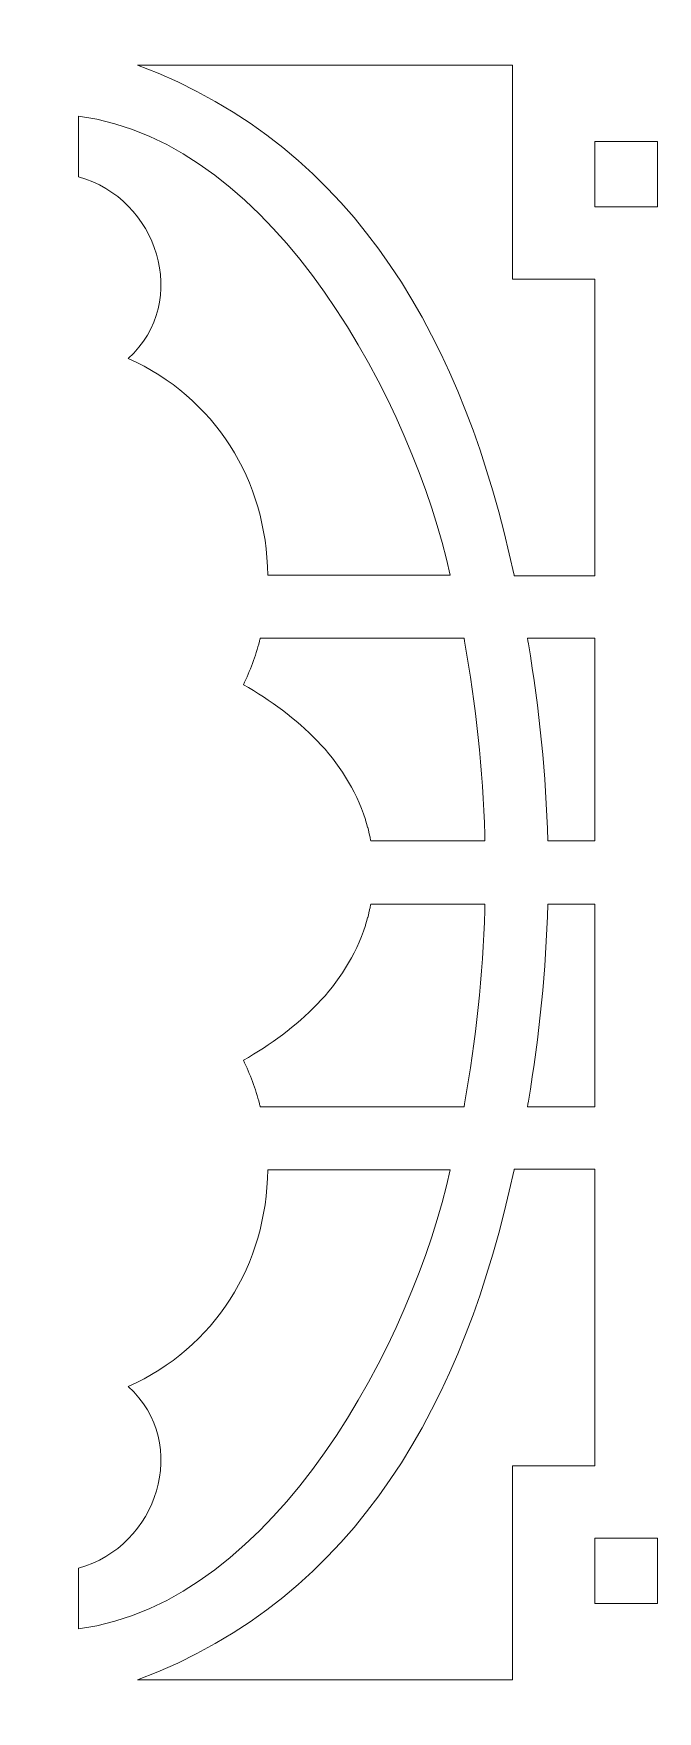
# Model space of a CAD drawing. Header units: centimetres. Extents: x -10 to 9.9, y -5 to 13.4.
# Drawn here: x 3.399 to 5.137, y -0.461 to 4.221 of the extents above; entities that cross this region are included whole.
import ezdxf

# ---------------------------------------------------------------- set-up
doc = ezdxf.new("R2010")
doc.units = ezdxf.units.CM
doc.header["$MEASUREMENT"] = 0
doc.layers.add('layer 1', color=7, linetype='Continuous')

msp = doc.modelspace()

# ---------------------------------------------------------------- linework, layer by layer
at = {"layer": 'layer 1', "color": 242, "lineweight": 9}
for points, knots in [([(0.17453, 13.44236), (0.17453, 13.44236), (0.34885, 13.44236), (0.34885, 13.44236), (0.34885, 13.44236), (0.34885, 13.44236), (9.75098, 13.44236), (9.75098, 13.44236), (9.75098, 13.44236), (9.75098, 13.44236), (9.9253, 13.44236), (9.9253, 13.44236), (9.9253, 13.44236), (9.9253, 13.44236), (9.9253, 13.26803), (9.9253, 13.26803), (9.9253, 13.26803), (9.9253, 13.26803), (9.9253, -4.82596), (9.9253, -4.82596), (9.9253, -4.82596), (9.9253, -4.82596), (9.9253, -5.00029), (9.9253, -5.00029), (9.9253, -5.00029), (9.9253, -5.00029), (9.75098, -5.00029), (9.75098, -5.00029), (9.75098, -5.00029), (9.75098, -5.00029), (0.34885, -5.00029), (0.34885, -5.00029), (0.34885, -5.00029), (0.34885, -5.00029), (0.17453, -5.00029), (0.17453, -5.00029), (0.17453, -5.00029), (0.17453, -5.00029), (0.17453, -4.82596), (0.17453, -4.82596), (0.17453, -4.82596), (0.17453, -4.82596), (0.17453, 13.26803), (0.17453, 13.26803), (0.17453, 13.26803), (0.17453, 13.26803), (0.17453, 13.44236), (0.17453, 13.44236)], [0, 0, 0, 0, 0.0769231, 0.0769231, 0.0769231, 0.0769231, 0.1538462, 0.1538462, 0.1538462, 0.1538462, 0.2307692, 0.2307692, 0.2307692, 0.2307692, 0.3076923, 0.3076923, 0.3076923, 0.3076923, 0.3846154, 0.3846154, 0.3846154, 0.3846154, 0.4615385, 0.4615385, 0.4615385, 0.4615385, 0.5384615, 0.5384615, 0.5384615, 0.5384615, 0.6153846, 0.6153846, 0.6153846, 0.6153846, 0.6923077, 0.6923077, 0.6923077, 0.6923077, 0.7692308, 0.7692308, 0.7692308, 0.7692308, 0.8461538, 0.8461538, 0.8461538, 0.8461538, 1, 1, 1, 1]), ([(4.7333, 4.13311), (4.7333, 4.13311), (4.7333, 3.53687), (4.7333, 3.53687), (4.7333, 3.53687), (4.7333, 3.53687), (4.73331, 3.53687), (4.73331, 3.53687), (4.73331, 3.53687), (4.73331, 3.53687), (4.73331, 3.53525), (4.73331, 3.53525), (4.73331, 3.53525), (4.73331, 3.53525), (4.74252, 3.53525), (4.74252, 3.53525), (4.74252, 3.53525), (4.74252, 3.53525), (4.96248, 3.53525), (4.96248, 3.53525), (4.96248, 3.53525), (4.96248, 3.53525), (4.96249, 2.7081), (4.96249, 2.7081), (4.96249, 2.7081), (4.96249, 2.7081), (4.73828, 2.7081), (4.73828, 2.7081), (4.73828, 2.7081), (4.73828, 2.7081), (4.73827, 2.7081), (4.73827, 2.7081), (4.73827, 2.7081), (4.73827, 2.7081), (4.73812, 2.70862), (4.73812, 2.70862), (4.73812, 2.70862), (4.73812, 2.70862), (4.7381, 2.70862), (4.7381, 2.70862), (4.7381, 2.70862), (4.7381, 2.70862), (4.73799, 2.70918), (4.73799, 2.70918), (4.73799, 2.70918), (4.73799, 2.70918), (4.73798, 2.70914), (4.73798, 2.70914), (4.73798, 2.70914), (4.73798, 2.70914), (4.73786, 2.70967), (4.73786, 2.70967), (4.73786, 2.70967), (4.60069, 3.34792), (4.30464, 3.90211), (3.68848, 4.13311), (3.68848, 4.13311), (3.68848, 4.13311), (4.7333, 4.13311), (4.7333, 4.13311)], [0, 0, 0, 0, 0.0625, 0.0625, 0.0625, 0.0625, 0.125, 0.125, 0.125, 0.125, 0.1875, 0.1875, 0.1875, 0.1875, 0.25, 0.25, 0.25, 0.25, 0.3125, 0.3125, 0.3125, 0.3125, 0.375, 0.375, 0.375, 0.375, 0.4375, 0.4375, 0.4375, 0.4375, 0.5, 0.5, 0.5, 0.5, 0.5625, 0.5625, 0.5625, 0.5625, 0.625, 0.625, 0.625, 0.625, 0.6875, 0.6875, 0.6875, 0.6875, 0.75, 0.75, 0.75, 0.75, 0.8125, 0.8125, 0.8125, 0.8125, 0.875, 0.875, 0.875, 0.875, 1, 1, 1, 1]), ([(4.56, 2.70967), (4.45595, 3.18058), (4.07565, 3.91689), (3.52376, 3.99058), (3.52376, 3.99058), (3.52376, 3.99058), (3.52376, 3.82145), (3.52376, 3.82145), (3.52376, 3.82145), (3.74291, 3.76109), (3.83779, 3.47465), (3.66252, 3.31412), (3.66252, 3.31412), (3.66252, 3.31412), (3.66255, 3.3141), (3.66255, 3.3141), (3.66255, 3.3141), (3.90253, 3.20758), (4.04929, 2.9736), (4.05105, 2.70967), (4.05105, 2.70967), (4.05105, 2.70967), (4.56, 2.70967), (4.56, 2.70967)], [0, 0, 0, 0, 0.1428571, 0.1428571, 0.1428571, 0.1428571, 0.2857143, 0.2857143, 0.2857143, 0.2857143, 0.4285714, 0.4285714, 0.4285714, 0.4285714, 0.5714286, 0.5714286, 0.5714286, 0.5714286, 0.7142857, 0.7142857, 0.7142857, 0.7142857, 1, 1, 1, 1]), ([(5.1372, 3.92012), (5.1372, 3.92012), (5.1372, 3.73746), (5.1372, 3.73746), (5.1372, 3.73746), (5.1372, 3.73746), (4.9626, 3.73746), (4.9626, 3.73746), (4.9626, 3.73746), (4.9626, 3.73746), (4.9626, 3.92012), (4.9626, 3.92012), (4.9626, 3.92012), (4.9626, 3.92012), (5.1372, 3.92012), (5.1372, 3.92012)], [0, 0, 0, 0, 0.2, 0.2, 0.2, 0.2, 0.4, 0.4, 0.4, 0.4, 0.6, 0.6, 0.6, 0.6, 1, 1, 1, 1]), ([(3.98336, 2.40399), (4.134, 2.31756), (4.26818, 2.19838), (4.32339, 2.0276), (4.32339, 2.0276), (4.32339, 2.0276), (4.3234, 2.0276), (4.3234, 2.0276), (4.3234, 2.0276), (4.3234, 2.0276), (4.32403, 2.02565), (4.32403, 2.02565), (4.32403, 2.02565), (4.32403, 2.02565), (4.32405, 2.02565), (4.32405, 2.02565), (4.32405, 2.02565), (4.32405, 2.02565), (4.3255, 2.02077), (4.3255, 2.02077), (4.3255, 2.02077), (4.3255, 2.02077), (4.32552, 2.0208), (4.32552, 2.0208), (4.32552, 2.0208), (4.32552, 2.0208), (4.32578, 2.01987), (4.32578, 2.01987), (4.32578, 2.01987), (4.32578, 2.01987), (4.32581, 2.01986), (4.32581, 2.01986), (4.32581, 2.01986), (4.32581, 2.01986), (4.32583, 2.01978), (4.32583, 2.01978), (4.32583, 2.01978), (4.32583, 2.01978), (4.32584, 2.0198), (4.32584, 2.0198), (4.32584, 2.0198), (4.32584, 2.0198), (4.32751, 2.01399), (4.32751, 2.01399), (4.32751, 2.01399), (4.32751, 2.01399), (4.32753, 2.014), (4.32753, 2.014), (4.32753, 2.014), (4.32753, 2.014), (4.32775, 2.01314), (4.32775, 2.01314), (4.32775, 2.01314), (4.32775, 2.01314), (4.32777, 2.01314), (4.32777, 2.01314), (4.32777, 2.01314), (4.32777, 2.01314), (4.32955, 2.0067), (4.32955, 2.0067), (4.32955, 2.0067), (4.32955, 2.0067), (4.32957, 2.0067), (4.32957, 2.0067), (4.32957, 2.0067), (4.32957, 2.0067), (4.32974, 2.00596), (4.32974, 2.00596), (4.32974, 2.00596), (4.32974, 2.00596), (4.32976, 2.00595), (4.32976, 2.00595), (4.32976, 2.00595), (4.32976, 2.00595), (4.33166, 1.99868), (4.33166, 1.99868), (4.33166, 1.99868), (4.33166, 1.99868), (4.33169, 1.99868), (4.33169, 1.99868), (4.33169, 1.99868), (4.33169, 1.99868), (4.33171, 1.99853), (4.33171, 1.99853), (4.33171, 1.99853), (4.33171, 1.99853), (4.33172, 1.99853), (4.33172, 1.99853), (4.33172, 1.99853), (4.33172, 1.99853), (4.33288, 1.99377), (4.33288, 1.99377), (4.33288, 1.99377), (4.33288, 1.99377), (4.3329, 1.99377), (4.3329, 1.99377), (4.3329, 1.99377), (4.3329, 1.99377), (4.33311, 1.99287), (4.33311, 1.99287), (4.33311, 1.99287), (4.33311, 1.99287), (4.33311, 1.99287), (4.33311, 1.99287), (4.33311, 1.99287), (4.33311, 1.99287), (4.33501, 1.9846), (4.33501, 1.9846), (4.33501, 1.9846), (4.33501, 1.9846), (4.33503, 1.98461), (4.33503, 1.98461), (4.33503, 1.98461), (4.33503, 1.98461), (4.33521, 1.98372), (4.33521, 1.98372), (4.33521, 1.98372), (4.33521, 1.98372), (4.33523, 1.98377), (4.33523, 1.98377), (4.33523, 1.98377), (4.33523, 1.98377), (4.33636, 1.97825), (4.33636, 1.97825), (4.33636, 1.97825), (4.33636, 1.97825), (4.33638, 1.97825), (4.33638, 1.97825), (4.33638, 1.97825), (4.33638, 1.97825), (4.33654, 1.97737), (4.33654, 1.97737), (4.33654, 1.97737), (4.33654, 1.97737), (4.33656, 1.97737), (4.33656, 1.97737), (4.33656, 1.97737), (4.33656, 1.97737), (4.33677, 1.97631), (4.33677, 1.97631), (4.33677, 1.97631), (4.33677, 1.97631), (4.33679, 1.97631), (4.33679, 1.97631), (4.33679, 1.97631), (4.33679, 1.97631), (4.33784, 1.97093), (4.33784, 1.97093), (4.33784, 1.97093), (4.33784, 1.97093), (4.33785, 1.97093), (4.33785, 1.97093), (4.33785, 1.97093), (4.33785, 1.97093), (4.33842, 1.96795), (4.33842, 1.96795), (4.33842, 1.96795), (4.33842, 1.96795), (4.33844, 1.96795), (4.33844, 1.96795), (4.33844, 1.96795), (4.33844, 1.96795), (4.33847, 1.96795), (4.33847, 1.96795), (4.33847, 1.96795), (4.33847, 1.96795), (4.65669, 1.96795), (4.65669, 1.96795), (4.65669, 1.96795), (4.65669, 1.96795), (4.65649, 1.97556), (4.65649, 1.97556), (4.65649, 1.97556), (4.65649, 1.97556), (4.65646, 1.97556), (4.65646, 1.97556), (4.65646, 1.97556), (4.65646, 1.97556), (4.65646, 1.97556), (4.65646, 1.97556), (4.65646, 1.97556), (4.65646, 1.97556), (4.65646, 1.97559), (4.65646, 1.97559), (4.65646, 1.97559), (4.65646, 1.97559), (4.65626, 1.9848), (4.65626, 1.9848), (4.65626, 1.9848), (4.65626, 1.9848), (4.65624, 1.9848), (4.65624, 1.9848), (4.65624, 1.9848), (4.65624, 1.9848), (4.65622, 1.9848), (4.65622, 1.9848), (4.65622, 1.9848), (4.65622, 1.9848), (4.65622, 1.98483), (4.65622, 1.98483), (4.65622, 1.98483), (4.65104, 2.16637), (4.63131, 2.34756), (4.59973, 2.5253), (4.59973, 2.5253), (4.59973, 2.5253), (4.59971, 2.5253), (4.59971, 2.5253), (4.59971, 2.5253), (4.59971, 2.5253), (4.5997, 2.5253), (4.5997, 2.5253), (4.5997, 2.5253), (4.5997, 2.5253), (4.59969, 2.5253), (4.59969, 2.5253), (4.59969, 2.5253), (4.59969, 2.5253), (4.59822, 2.53377), (4.59822, 2.53377), (4.59822, 2.53377), (4.59822, 2.53377), (4.59818, 2.53377), (4.59818, 2.53377), (4.59818, 2.53377), (4.59818, 2.53377), (4.59817, 2.53377), (4.59817, 2.53377), (4.59817, 2.53377), (4.59817, 2.53377), (4.59815, 2.53377), (4.59815, 2.53377), (4.59815, 2.53377), (4.59815, 2.53377), (4.03027, 2.53377), (4.03027, 2.53377), (4.03027, 2.53377), (4.03027, 2.53377), (4.03025, 2.53377), (4.03025, 2.53377), (4.03025, 2.53377), (4.03025, 2.53377), (4.0297, 2.53163), (4.0297, 2.53163), (4.0297, 2.53163), (4.0297, 2.53163), (4.02968, 2.53163), (4.02968, 2.53163), (4.02968, 2.53163), (4.02968, 2.53163), (4.02916, 2.52949), (4.02916, 2.52949), (4.02916, 2.52949), (4.02916, 2.52949), (4.02915, 2.52949), (4.02915, 2.52949), (4.02915, 2.52949), (4.02915, 2.52949), (4.0286, 2.52736), (4.0286, 2.52736), (4.0286, 2.52736), (4.0286, 2.52736), (4.02858, 2.52736), (4.02858, 2.52736), (4.02858, 2.52736), (4.02858, 2.52736), (4.02808, 2.52525), (4.02808, 2.52525), (4.02808, 2.52525), (4.02808, 2.52525), (4.02806, 2.52525), (4.02806, 2.52525), (4.02806, 2.52525), (4.01725, 2.48371), (4.00199, 2.44282), (3.98336, 2.40399)], [0, 0, 0, 0, 0.0142857, 0.0142857, 0.0142857, 0.0142857, 0.0285714, 0.0285714, 0.0285714, 0.0285714, 0.0428571, 0.0428571, 0.0428571, 0.0428571, 0.0571429, 0.0571429, 0.0571429, 0.0571429, 0.0714286, 0.0714286, 0.0714286, 0.0714286, 0.0857143, 0.0857143, 0.0857143, 0.0857143, 0.1, 0.1, 0.1, 0.1, 0.1142857, 0.1142857, 0.1142857, 0.1142857, 0.1285714, 0.1285714, 0.1285714, 0.1285714, 0.1428571, 0.1428571, 0.1428571, 0.1428571, 0.1571429, 0.1571429, 0.1571429, 0.1571429, 0.1714286, 0.1714286, 0.1714286, 0.1714286, 0.1857143, 0.1857143, 0.1857143, 0.1857143, 0.2, 0.2, 0.2, 0.2, 0.2142857, 0.2142857, 0.2142857, 0.2142857, 0.2285714, 0.2285714, 0.2285714, 0.2285714, 0.2428571, 0.2428571, 0.2428571, 0.2428571, 0.2571429, 0.2571429, 0.2571429, 0.2571429, 0.2714286, 0.2714286, 0.2714286, 0.2714286, 0.2857143, 0.2857143, 0.2857143, 0.2857143, 0.3, 0.3, 0.3, 0.3, 0.3142857, 0.3142857, 0.3142857, 0.3142857, 0.3285714, 0.3285714, 0.3285714, 0.3285714, 0.3428571, 0.3428571, 0.3428571, 0.3428571, 0.3571429, 0.3571429, 0.3571429, 0.3571429, 0.3714286, 0.3714286, 0.3714286, 0.3714286, 0.3857143, 0.3857143, 0.3857143, 0.3857143, 0.4, 0.4, 0.4, 0.4, 0.4142857, 0.4142857, 0.4142857, 0.4142857, 0.4285714, 0.4285714, 0.4285714, 0.4285714, 0.4428571, 0.4428571, 0.4428571, 0.4428571, 0.4571429, 0.4571429, 0.4571429, 0.4571429, 0.4714286, 0.4714286, 0.4714286, 0.4714286, 0.4857143, 0.4857143, 0.4857143, 0.4857143, 0.5, 0.5, 0.5, 0.5, 0.5142857, 0.5142857, 0.5142857, 0.5142857, 0.5285714, 0.5285714, 0.5285714, 0.5285714, 0.5428571, 0.5428571, 0.5428571, 0.5428571, 0.5571429, 0.5571429, 0.5571429, 0.5571429, 0.5714286, 0.5714286, 0.5714286, 0.5714286, 0.5857143, 0.5857143, 0.5857143, 0.5857143, 0.6, 0.6, 0.6, 0.6, 0.6142857, 0.6142857, 0.6142857, 0.6142857, 0.6285714, 0.6285714, 0.6285714, 0.6285714, 0.6428571, 0.6428571, 0.6428571, 0.6428571, 0.6571429, 0.6571429, 0.6571429, 0.6571429, 0.6714286, 0.6714286, 0.6714286, 0.6714286, 0.6857143, 0.6857143, 0.6857143, 0.6857143, 0.7, 0.7, 0.7, 0.7, 0.7142857, 0.7142857, 0.7142857, 0.7142857, 0.7285714, 0.7285714, 0.7285714, 0.7285714, 0.7428571, 0.7428571, 0.7428571, 0.7428571, 0.7571429, 0.7571429, 0.7571429, 0.7571429, 0.7714286, 0.7714286, 0.7714286, 0.7714286, 0.7857143, 0.7857143, 0.7857143, 0.7857143, 0.8, 0.8, 0.8, 0.8, 0.8142857, 0.8142857, 0.8142857, 0.8142857, 0.8285714, 0.8285714, 0.8285714, 0.8285714, 0.8428571, 0.8428571, 0.8428571, 0.8428571, 0.8571429, 0.8571429, 0.8571429, 0.8571429, 0.8714286, 0.8714286, 0.8714286, 0.8714286, 0.8857143, 0.8857143, 0.8857143, 0.8857143, 0.9, 0.9, 0.9, 0.9, 0.9142857, 0.9142857, 0.9142857, 0.9142857, 0.9285714, 0.9285714, 0.9285714, 0.9285714, 0.9428571, 0.9428571, 0.9428571, 0.9428571, 0.9571429, 0.9571429, 0.9571429, 0.9571429, 0.9714286, 0.9714286, 0.9714286, 0.9714286, 1, 1, 1, 1]), ([(4.83156, 1.96795), (4.83156, 1.96795), (4.83158, 1.96795), (4.83158, 1.96795), (4.83158, 1.96795), (4.83158, 1.96795), (4.96249, 1.96795), (4.96249, 1.96795), (4.96249, 1.96795), (4.96249, 1.96795), (4.96249, 2.53378), (4.96249, 2.53378), (4.96249, 2.53378), (4.96249, 2.53378), (4.77501, 2.53377), (4.77501, 2.53377), (4.77501, 2.53377), (4.77501, 2.53377), (4.77617, 2.52687), (4.77617, 2.52687), (4.77617, 2.52687), (4.77617, 2.52687), (4.77619, 2.52687), (4.77619, 2.52687), (4.77619, 2.52687), (4.77619, 2.52687), (4.77621, 2.52687), (4.77621, 2.52687), (4.77621, 2.52687), (4.77621, 2.52687), (4.77621, 2.52687), (4.77621, 2.52687), (4.77621, 2.52687), (4.77621, 2.52687), (4.7777, 2.51837), (4.7777, 2.51837), (4.7777, 2.51837), (4.7777, 2.51837), (4.7777, 2.51837), (4.7777, 2.51837), (4.7777, 2.51837), (4.7777, 2.51837), (4.77772, 2.51837), (4.77772, 2.51837), (4.77772, 2.51837), (4.77772, 2.51837), (4.77774, 2.51837), (4.77774, 2.51837), (4.77774, 2.51837), (4.80791, 2.33651), (4.82702, 2.15213), (4.83156, 1.96795)], [0, 0, 0, 0, 0.0714286, 0.0714286, 0.0714286, 0.0714286, 0.1428571, 0.1428571, 0.1428571, 0.1428571, 0.2142857, 0.2142857, 0.2142857, 0.2142857, 0.2857143, 0.2857143, 0.2857143, 0.2857143, 0.3571429, 0.3571429, 0.3571429, 0.3571429, 0.4285714, 0.4285714, 0.4285714, 0.4285714, 0.5, 0.5, 0.5, 0.5, 0.5714286, 0.5714286, 0.5714286, 0.5714286, 0.6428571, 0.6428571, 0.6428571, 0.6428571, 0.7142857, 0.7142857, 0.7142857, 0.7142857, 0.7857143, 0.7857143, 0.7857143, 0.7857143, 0.8571429, 0.8571429, 0.8571429, 0.8571429, 1, 1, 1, 1]), ([(3.98336, 1.35599), (4.134, 1.4424), (4.26819, 1.56161), (4.32339, 1.73237), (4.32339, 1.73237), (4.32339, 1.73237), (4.32342, 1.73239), (4.32342, 1.73239), (4.32342, 1.73239), (4.32342, 1.73239), (4.32403, 1.73433), (4.32403, 1.73433), (4.32403, 1.73433), (4.32403, 1.73433), (4.32405, 1.73433), (4.32405, 1.73433), (4.32405, 1.73433), (4.32405, 1.73433), (4.3255, 1.73919), (4.3255, 1.73919), (4.3255, 1.73919), (4.3255, 1.73919), (4.32552, 1.73919), (4.32552, 1.73919), (4.32552, 1.73919), (4.32552, 1.73919), (4.32578, 1.7401), (4.32578, 1.7401), (4.32578, 1.7401), (4.32578, 1.7401), (4.32581, 1.74012), (4.32581, 1.74012), (4.32581, 1.74012), (4.32581, 1.74012), (4.32584, 1.74023), (4.32584, 1.74023), (4.32584, 1.74023), (4.32584, 1.74023), (4.32584, 1.74023), (4.32584, 1.74023), (4.32584, 1.74023), (4.32584, 1.74023), (4.32751, 1.74601), (4.32751, 1.74601), (4.32751, 1.74601), (4.32751, 1.74601), (4.32753, 1.74601), (4.32753, 1.74601), (4.32753, 1.74601), (4.32753, 1.74601), (4.32775, 1.74685), (4.32775, 1.74685), (4.32775, 1.74685), (4.32775, 1.74685), (4.32777, 1.74685), (4.32777, 1.74685), (4.32777, 1.74685), (4.32777, 1.74685), (4.32955, 1.75327), (4.32955, 1.75327), (4.32955, 1.75327), (4.32955, 1.75327), (4.32957, 1.75327), (4.32957, 1.75327), (4.32957, 1.75327), (4.32957, 1.75327), (4.32974, 1.75405), (4.32974, 1.75405), (4.32974, 1.75405), (4.32974, 1.75405), (4.32976, 1.75403), (4.32976, 1.75403), (4.32976, 1.75403), (4.32976, 1.75403), (4.33166, 1.76131), (4.33166, 1.76131), (4.33166, 1.76131), (4.33166, 1.76131), (4.33169, 1.76131), (4.33169, 1.76131), (4.33169, 1.76131), (4.33169, 1.76131), (4.33171, 1.76145), (4.33171, 1.76145), (4.33171, 1.76145), (4.33171, 1.76145), (4.33172, 1.76145), (4.33172, 1.76145), (4.33172, 1.76145), (4.33172, 1.76145), (4.33288, 1.76621), (4.33288, 1.76621), (4.33288, 1.76621), (4.33288, 1.76621), (4.3329, 1.76621), (4.3329, 1.76621), (4.3329, 1.76621), (4.3329, 1.76621), (4.33308, 1.76711), (4.33308, 1.76711), (4.33308, 1.76711), (4.33308, 1.76711), (4.33311, 1.76711), (4.33311, 1.76711), (4.33311, 1.76711), (4.33311, 1.76711), (4.33501, 1.77538), (4.33501, 1.77538), (4.33501, 1.77538), (4.33501, 1.77538), (4.33502, 1.77538), (4.33502, 1.77538), (4.33502, 1.77538), (4.33502, 1.77538), (4.33521, 1.77627), (4.33521, 1.77627), (4.33521, 1.77627), (4.33521, 1.77627), (4.33523, 1.77627), (4.33523, 1.77627), (4.33523, 1.77627), (4.33523, 1.77627), (4.33635, 1.78174), (4.33635, 1.78174), (4.33635, 1.78174), (4.33635, 1.78174), (4.33636, 1.78174), (4.33636, 1.78174), (4.33636, 1.78174), (4.33636, 1.78174), (4.33654, 1.78262), (4.33654, 1.78262), (4.33654, 1.78262), (4.33654, 1.78262), (4.33656, 1.78262), (4.33656, 1.78262), (4.33656, 1.78262), (4.33656, 1.78262), (4.33677, 1.78368), (4.33677, 1.78368), (4.33677, 1.78368), (4.33677, 1.78368), (4.33679, 1.78368), (4.33679, 1.78368), (4.33679, 1.78368), (4.33679, 1.78368), (4.33784, 1.78904), (4.33784, 1.78904), (4.33784, 1.78904), (4.33784, 1.78904), (4.33785, 1.78904), (4.33785, 1.78904), (4.33785, 1.78904), (4.33785, 1.78904), (4.33842, 1.79204), (4.33842, 1.79204), (4.33842, 1.79204), (4.33842, 1.79204), (4.33849, 1.79204), (4.33849, 1.79204), (4.33849, 1.79204), (4.33849, 1.79204), (4.33847, 1.79206), (4.33847, 1.79206), (4.33847, 1.79206), (4.33847, 1.79206), (4.65669, 1.79202), (4.65669, 1.79202), (4.65669, 1.79202), (4.65669, 1.79202), (4.65649, 1.78443), (4.65649, 1.78443), (4.65649, 1.78443), (4.65649, 1.78443), (4.65648, 1.78443), (4.65648, 1.78443), (4.65648, 1.78443), (4.65648, 1.78443), (4.65646, 1.78443), (4.65646, 1.78443), (4.65646, 1.78443), (4.65646, 1.78443), (4.65646, 1.7844), (4.65646, 1.7844), (4.65646, 1.7844), (4.65646, 1.7844), (4.65626, 1.77519), (4.65626, 1.77519), (4.65626, 1.77519), (4.65626, 1.77519), (4.65624, 1.77519), (4.65624, 1.77519), (4.65624, 1.77519), (4.65624, 1.77519), (4.65622, 1.77519), (4.65622, 1.77519), (4.65622, 1.77519), (4.65622, 1.77519), (4.65622, 1.77516), (4.65622, 1.77516), (4.65622, 1.77516), (4.65106, 1.5936), (4.63131, 1.41242), (4.59973, 1.23469), (4.59973, 1.23469), (4.59973, 1.23469), (4.59971, 1.23469), (4.59971, 1.23469), (4.59971, 1.23469), (4.59971, 1.23469), (4.5997, 1.23469), (4.5997, 1.23469), (4.5997, 1.23469), (4.5997, 1.23469), (4.59969, 1.23469), (4.59969, 1.23469), (4.59969, 1.23469), (4.59969, 1.23469), (4.59822, 1.22623), (4.59822, 1.22623), (4.59822, 1.22623), (4.59822, 1.22623), (4.59818, 1.22623), (4.59818, 1.22623), (4.59818, 1.22623), (4.59818, 1.22623), (4.59817, 1.22623), (4.59817, 1.22623), (4.59817, 1.22623), (4.59817, 1.22623), (4.59815, 1.22623), (4.59815, 1.22623), (4.59815, 1.22623), (4.59815, 1.22623), (4.03025, 1.22623), (4.03025, 1.22623), (4.03025, 1.22623), (4.03025, 1.22623), (4.03025, 1.22623), (4.03025, 1.22623), (4.03025, 1.22623), (4.03025, 1.22623), (4.0297, 1.22836), (4.0297, 1.22836), (4.0297, 1.22836), (4.0297, 1.22836), (4.02968, 1.22836), (4.02968, 1.22836), (4.02968, 1.22836), (4.02968, 1.22836), (4.02916, 1.2305), (4.02916, 1.2305), (4.02916, 1.2305), (4.02916, 1.2305), (4.02915, 1.2305), (4.02915, 1.2305), (4.02915, 1.2305), (4.02915, 1.2305), (4.0286, 1.23265), (4.0286, 1.23265), (4.0286, 1.23265), (4.0286, 1.23265), (4.02858, 1.23263), (4.02858, 1.23263), (4.02858, 1.23263), (4.02858, 1.23263), (4.0281, 1.23473), (4.0281, 1.23473), (4.0281, 1.23473), (4.0281, 1.23473), (4.02808, 1.23479), (4.02808, 1.23479), (4.02808, 1.23479), (4.01725, 1.27628), (4.00199, 1.31717), (3.98336, 1.35599)], [0, 0, 0, 0, 0.0142857, 0.0142857, 0.0142857, 0.0142857, 0.0285714, 0.0285714, 0.0285714, 0.0285714, 0.0428571, 0.0428571, 0.0428571, 0.0428571, 0.0571429, 0.0571429, 0.0571429, 0.0571429, 0.0714286, 0.0714286, 0.0714286, 0.0714286, 0.0857143, 0.0857143, 0.0857143, 0.0857143, 0.1, 0.1, 0.1, 0.1, 0.1142857, 0.1142857, 0.1142857, 0.1142857, 0.1285714, 0.1285714, 0.1285714, 0.1285714, 0.1428571, 0.1428571, 0.1428571, 0.1428571, 0.1571429, 0.1571429, 0.1571429, 0.1571429, 0.1714286, 0.1714286, 0.1714286, 0.1714286, 0.1857143, 0.1857143, 0.1857143, 0.1857143, 0.2, 0.2, 0.2, 0.2, 0.2142857, 0.2142857, 0.2142857, 0.2142857, 0.2285714, 0.2285714, 0.2285714, 0.2285714, 0.2428571, 0.2428571, 0.2428571, 0.2428571, 0.2571429, 0.2571429, 0.2571429, 0.2571429, 0.2714286, 0.2714286, 0.2714286, 0.2714286, 0.2857143, 0.2857143, 0.2857143, 0.2857143, 0.3, 0.3, 0.3, 0.3, 0.3142857, 0.3142857, 0.3142857, 0.3142857, 0.3285714, 0.3285714, 0.3285714, 0.3285714, 0.3428571, 0.3428571, 0.3428571, 0.3428571, 0.3571429, 0.3571429, 0.3571429, 0.3571429, 0.3714286, 0.3714286, 0.3714286, 0.3714286, 0.3857143, 0.3857143, 0.3857143, 0.3857143, 0.4, 0.4, 0.4, 0.4, 0.4142857, 0.4142857, 0.4142857, 0.4142857, 0.4285714, 0.4285714, 0.4285714, 0.4285714, 0.4428571, 0.4428571, 0.4428571, 0.4428571, 0.4571429, 0.4571429, 0.4571429, 0.4571429, 0.4714286, 0.4714286, 0.4714286, 0.4714286, 0.4857143, 0.4857143, 0.4857143, 0.4857143, 0.5, 0.5, 0.5, 0.5, 0.5142857, 0.5142857, 0.5142857, 0.5142857, 0.5285714, 0.5285714, 0.5285714, 0.5285714, 0.5428571, 0.5428571, 0.5428571, 0.5428571, 0.5571429, 0.5571429, 0.5571429, 0.5571429, 0.5714286, 0.5714286, 0.5714286, 0.5714286, 0.5857143, 0.5857143, 0.5857143, 0.5857143, 0.6, 0.6, 0.6, 0.6, 0.6142857, 0.6142857, 0.6142857, 0.6142857, 0.6285714, 0.6285714, 0.6285714, 0.6285714, 0.6428571, 0.6428571, 0.6428571, 0.6428571, 0.6571429, 0.6571429, 0.6571429, 0.6571429, 0.6714286, 0.6714286, 0.6714286, 0.6714286, 0.6857143, 0.6857143, 0.6857143, 0.6857143, 0.7, 0.7, 0.7, 0.7, 0.7142857, 0.7142857, 0.7142857, 0.7142857, 0.7285714, 0.7285714, 0.7285714, 0.7285714, 0.7428571, 0.7428571, 0.7428571, 0.7428571, 0.7571429, 0.7571429, 0.7571429, 0.7571429, 0.7714286, 0.7714286, 0.7714286, 0.7714286, 0.7857143, 0.7857143, 0.7857143, 0.7857143, 0.8, 0.8, 0.8, 0.8, 0.8142857, 0.8142857, 0.8142857, 0.8142857, 0.8285714, 0.8285714, 0.8285714, 0.8285714, 0.8428571, 0.8428571, 0.8428571, 0.8428571, 0.8571429, 0.8571429, 0.8571429, 0.8571429, 0.8714286, 0.8714286, 0.8714286, 0.8714286, 0.8857143, 0.8857143, 0.8857143, 0.8857143, 0.9, 0.9, 0.9, 0.9, 0.9142857, 0.9142857, 0.9142857, 0.9142857, 0.9285714, 0.9285714, 0.9285714, 0.9285714, 0.9428571, 0.9428571, 0.9428571, 0.9428571, 0.9571429, 0.9571429, 0.9571429, 0.9571429, 0.9714286, 0.9714286, 0.9714286, 0.9714286, 1, 1, 1, 1]), ([(4.83156, 1.79202), (4.83156, 1.79202), (4.83158, 1.79204), (4.83158, 1.79204), (4.83158, 1.79204), (4.83158, 1.79204), (4.96249, 1.79204), (4.96249, 1.79204), (4.96249, 1.79204), (4.96249, 1.79204), (4.96249, 1.22616), (4.96249, 1.22616), (4.96249, 1.22616), (4.96249, 1.22616), (4.77501, 1.22623), (4.77501, 1.22623), (4.77501, 1.22623), (4.77501, 1.22623), (4.77616, 1.23312), (4.77616, 1.23312), (4.77616, 1.23312), (4.77616, 1.23312), (4.77617, 1.23312), (4.77617, 1.23312), (4.77617, 1.23312), (4.77617, 1.23312), (4.77619, 1.2331), (4.77619, 1.2331), (4.77619, 1.2331), (4.77619, 1.2331), (4.77621, 1.23312), (4.77621, 1.23312), (4.77621, 1.23312), (4.77621, 1.23312), (4.7777, 1.24162), (4.7777, 1.24162), (4.7777, 1.24162), (4.7777, 1.24162), (4.7777, 1.24164), (4.7777, 1.24164), (4.7777, 1.24164), (4.7777, 1.24164), (4.77772, 1.24162), (4.77772, 1.24162), (4.77772, 1.24162), (4.77772, 1.24162), (4.77774, 1.2416), (4.77774, 1.2416), (4.77774, 1.2416), (4.80791, 1.42348), (4.82702, 1.60786), (4.83156, 1.79202)], [0, 0, 0, 0, 0.0714286, 0.0714286, 0.0714286, 0.0714286, 0.1428571, 0.1428571, 0.1428571, 0.1428571, 0.2142857, 0.2142857, 0.2142857, 0.2142857, 0.2857143, 0.2857143, 0.2857143, 0.2857143, 0.3571429, 0.3571429, 0.3571429, 0.3571429, 0.4285714, 0.4285714, 0.4285714, 0.4285714, 0.5, 0.5, 0.5, 0.5, 0.5714286, 0.5714286, 0.5714286, 0.5714286, 0.6428571, 0.6428571, 0.6428571, 0.6428571, 0.7142857, 0.7142857, 0.7142857, 0.7142857, 0.7857143, 0.7857143, 0.7857143, 0.7857143, 0.8571429, 0.8571429, 0.8571429, 0.8571429, 1, 1, 1, 1]), ([(4.56, 1.05032), (4.45595, 0.57941), (4.07566, -0.15692), (3.52376, -0.23059), (3.52376, -0.23059), (3.52376, -0.23059), (3.52376, -0.06145), (3.52376, -0.06145), (3.52376, -0.06145), (3.74293, -0.0011), (3.83779, 0.28536), (3.66252, 0.44588), (3.66252, 0.44588), (3.66252, 0.44588), (3.66255, 0.44589), (3.66255, 0.44589), (3.66255, 0.44589), (3.90258, 0.55239), (4.0493, 0.78639), (4.05105, 1.05032), (4.05105, 1.05032), (4.05105, 1.05032), (4.56, 1.05032), (4.56, 1.05032)], [0, 0, 0, 0, 0.1428571, 0.1428571, 0.1428571, 0.1428571, 0.2857143, 0.2857143, 0.2857143, 0.2857143, 0.4285714, 0.4285714, 0.4285714, 0.4285714, 0.5714286, 0.5714286, 0.5714286, 0.5714286, 0.7142857, 0.7142857, 0.7142857, 0.7142857, 1, 1, 1, 1]), ([(4.74249, 0.22472), (4.74249, 0.22472), (4.73328, 0.22472), (4.73328, 0.22472), (4.73328, 0.22472), (4.73328, 0.22472), (4.73328, -0.37317), (4.73328, -0.37317), (4.73328, -0.37317), (4.73328, -0.37317), (3.68841, -0.37314), (3.68841, -0.37314), (3.68841, -0.37314), (4.30462, -0.14217), (4.60066, 0.41205), (4.73786, 1.05032), (4.73786, 1.05032), (4.73786, 1.05032), (4.73799, 1.05086), (4.73799, 1.05086), (4.73799, 1.05086), (4.73799, 1.05086), (4.73802, 1.05086), (4.73802, 1.05086), (4.73802, 1.05086), (4.73802, 1.05086), (4.7381, 1.05138), (4.7381, 1.05138), (4.7381, 1.05138), (4.7381, 1.05138), (4.73812, 1.05138), (4.73812, 1.05138), (4.73812, 1.05138), (4.73812, 1.05138), (4.73827, 1.05189), (4.73827, 1.05189), (4.73827, 1.05189), (4.73827, 1.05189), (4.73828, 1.05189), (4.73828, 1.05189), (4.73828, 1.05189), (4.73828, 1.05189), (4.96249, 1.05188), (4.96249, 1.05188), (4.96249, 1.05188), (4.96249, 1.05188), (4.96249, 0.22472), (4.96249, 0.22472), (4.96249, 0.22472), (4.96249, 0.22472), (4.74249, 0.22472), (4.74249, 0.22472)], [0, 0, 0, 0, 0.0714286, 0.0714286, 0.0714286, 0.0714286, 0.1428571, 0.1428571, 0.1428571, 0.1428571, 0.2142857, 0.2142857, 0.2142857, 0.2142857, 0.2857143, 0.2857143, 0.2857143, 0.2857143, 0.3571429, 0.3571429, 0.3571429, 0.3571429, 0.4285714, 0.4285714, 0.4285714, 0.4285714, 0.5, 0.5, 0.5, 0.5, 0.5714286, 0.5714286, 0.5714286, 0.5714286, 0.6428571, 0.6428571, 0.6428571, 0.6428571, 0.7142857, 0.7142857, 0.7142857, 0.7142857, 0.7857143, 0.7857143, 0.7857143, 0.7857143, 0.8571429, 0.8571429, 0.8571429, 0.8571429, 1, 1, 1, 1]), ([(4.9626, -0.16012), (4.9626, -0.16012), (5.1372, -0.16015), (5.1372, -0.16015), (5.1372, -0.16015), (5.1372, -0.16015), (5.1372, 0.02251), (5.1372, 0.02251), (5.1372, 0.02251), (5.1372, 0.02251), (4.96258, 0.02251), (4.96258, 0.02251), (4.96258, 0.02251), (4.96258, 0.02251), (4.9626, -0.16012), (4.9626, -0.16012)], [0, 0, 0, 0, 0.2, 0.2, 0.2, 0.2, 0.4, 0.4, 0.4, 0.4, 0.6, 0.6, 0.6, 0.6, 1, 1, 1, 1])]:
    msp.add_open_spline(points, degree=3, knots=knots, dxfattribs=at)

doc.saveas('drawing.dxf')
